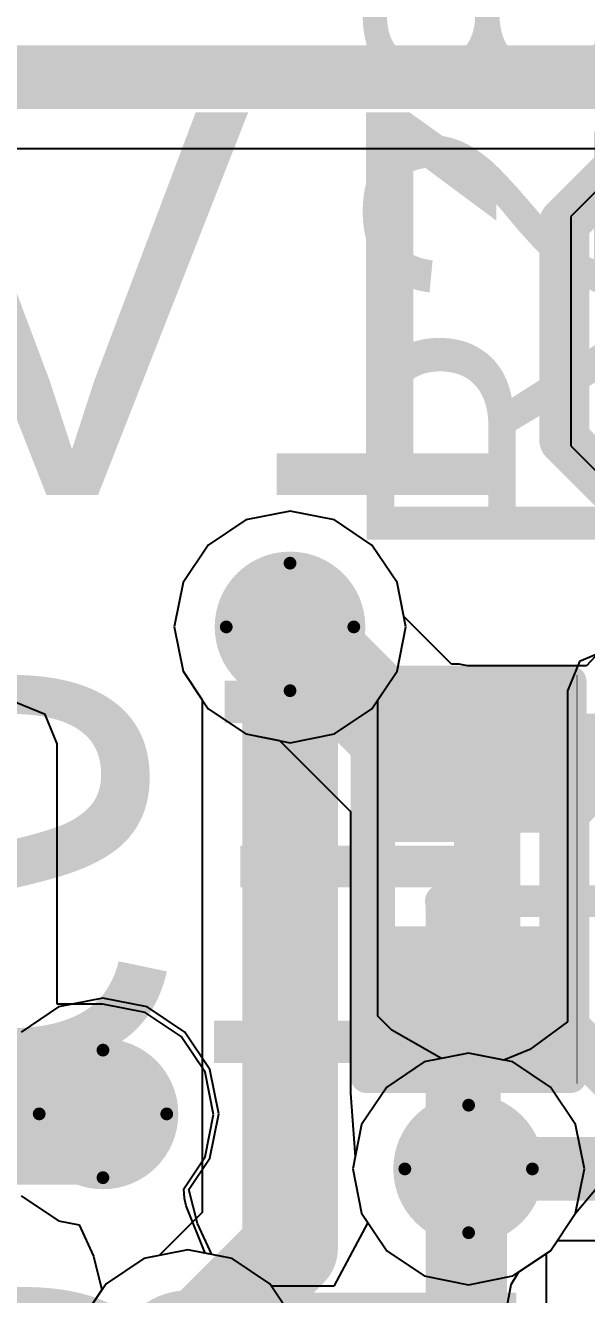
# Model space of a CAD drawing. Header units: millimetres. Extents: x -16 to 330, y -45 to 150.
# Drawn here: x 3.85 to 6.08, y 65.69 to 70.75 of the extents above; entities that cross this region are included whole.
import ezdxf

# ---------------------------------------------------------------- set-up
doc = ezdxf.new("R2010")
doc.units = ezdxf.units.MM
for name, color, linetype in [('BottomLayer', 5, 'Continuous'), ('BottomOverlay', 54, 'Continuous'), ('BottomPaste', 16, 'Continuous'), ('BottomSolder', 6, 'Continuous'), ('DrillDrawing', 1, 'Continuous'), ('Mechanical13', 56, 'Continuous'), ('MidLayer1', 16, 'Continuous'), ('MidLayer2', 76, 'Continuous'), ('TopLayer', 1, 'Continuous'), ('TopOverlay', 2, 'Continuous'), ('TopPaste', 8, 'Continuous'), ('TopSolder', 216, 'Continuous'), ('ViaHoleLayer', 16, 'Continuous')]:
    doc.layers.add(name, color=color, linetype=linetype)
doc.styles.add('Arial', font='arial.ttf', dxfattribs={"height": 0.2})

# ---------------------------------------------------------------- blocks, each defined once
blk = doc.blocks.new('R___0402_83')
at = {"layer": 'TopLayer'}
for points in [[(-0.6985, -0.3175), (-0.6985, 0.3175), (-0.2413, 0.3175), (-0.2413, -0.3175)], [(0.2413, -0.3175), (0.2413, 0.3175), (0.6985, 0.3175), (0.6985, -0.3175)]]:
    blk.add_hatch(color=1, dxfattribs=at).paths.add_polyline_path(points)
at = {"layer": 'TopPaste'}
for points in [[(-0.6985, -0.3175), (-0.6985, 0.3175), (-0.2413, 0.3175), (-0.2413, -0.3175)], [(0.2413, -0.3175), (0.2413, 0.3175), (0.6985, 0.3175), (0.6985, -0.3175)]]:
    blk.add_hatch(color=8, dxfattribs=at).paths.add_polyline_path(points)
at = {"layer": 'TopSolder'}
for points in [[(-0.7535, -0.3725), (-0.7535, 0.3725), (-0.1863, 0.3725), (-0.1863, -0.3725)], [(0.1863, -0.3725), (0.1863, 0.3725), (0.7535, 0.3725), (0.7535, -0.3725)]]:
    blk.add_hatch(color=216, dxfattribs=at).paths.add_polyline_path(points)
at = {"layer": 'TopOverlay'}
for points, const_width in [([(-0.7874, 0.4064), (-0.7874, -0.4064)], 0.127), ([(-0.7874, 0.4064), (0.7874, 0.4064)], 0.127), ([(0.7874, 0.4064), (0.7874, -0.4064)], 0.127), ([(-0.7874, -0.4064), (0.7874, -0.4064)], 0.127), ([(-0.8128, -0.4318), (0.8128, -0.4318)], 0.00323)]:
    blk.add_lwpolyline(points, dxfattribs=dict(at, const_width=const_width))
for points, const_width in [([(-0.8191, 0.4064, 1), (-0.7556, 0.4064, 1)], 0.0635), ([(-0.8191, 0.4064, 1), (-0.7556, 0.4064, 1)], 0.0635), ([(0.7556, 0.4064, 1), (0.8191, 0.4064, 1)], 0.0635), ([(0.7556, 0.4064, 1), (0.8191, 0.4064, 1)], 0.0635), ([(-0.8191, -0.4064, 1), (-0.7556, -0.4064, 1)], 0.0635), ([(-0.8191, -0.4064, 1), (-0.7556, -0.4064, 1)], 0.0635), ([(0.7556, -0.4064, 1), (0.8191, -0.4064, 1)], 0.0635), ([(0.7556, -0.4064, 1), (0.8191, -0.4064, 1)], 0.0635), ([(-0.8136, -0.4318, 1), (-0.812, -0.4318, 1)], 0.00161), ([(0.812, -0.4318, 1), (0.8136, -0.4318, 1)], 0.00161)]:
    blk.add_lwpolyline(points, format="xyb", close=True, dxfattribs=dict(at, const_width=const_width))
blk = doc.blocks.new('T__________B_117')
at = {"layer": 'BottomLayer'}
blk.add_hatch(color=5, dxfattribs=at).paths.add_polyline_path([(0.381, 0.762), (-0.381, 0.762), (-0.762, 0.381), (-0.762, -0.381), (-0.381, -0.762), (0.381, -0.762), (0.762, -0.381), (0.762, 0.381)])
at = {"layer": 'BottomPaste'}
blk.add_hatch(color=16, dxfattribs=at).paths.add_polyline_path([(0.381, 0.762), (-0.381, 0.762), (-0.762, 0.381), (-0.762, -0.381), (-0.381, -0.762), (0.381, -0.762), (0.762, -0.381), (0.762, 0.381)])
at = {"layer": 'BottomSolder'}
blk.add_hatch(color=6, dxfattribs=at).paths.add_polyline_path([(0.381, 0.762), (-0.381, 0.762), (-0.762, 0.381), (-0.762, -0.381), (-0.381, -0.762), (0.381, -0.762), (0.762, -0.381), (0.762, 0.381)])
at = {"layer": 'BottomOverlay', "const_width": 0.2}
for points in [[(-0.4318, 0.9398), (-0.9398, 0.4318)], [(0.4318, 0.9398), (-0.4318, 0.9398)], [(0.4318, 0.9398), (-0.4318, 0.9398)], [(0.9398, 0.4318), (0.4318, 0.9398)], [(-0.9398, 0.4318), (-0.9398, -0.4318)], [(0.9398, 0.4318), (0.9398, -0.4318)], [(-0.4318, -0.9398), (-0.9398, -0.4318)], [(0.9398, -0.4318), (0.4318, -0.9398)], [(0.4318, -0.9398), (-0.4318, -0.9398)], [(0.4318, -0.9398), (-0.4318, -0.9398)]]:
    blk.add_lwpolyline(points, dxfattribs=at)
at = {"layer": 'BottomOverlay', "const_width": 0.1}
for points in [[(-0.4818, 0.9398, 1), (-0.3818, 0.9398, 1)], [(-0.4818, 0.9398, 1), (-0.3818, 0.9398, 1)], [(-0.4818, 0.9398, 1), (-0.3818, 0.9398, 1)], [(0.3818, 0.9398, 1), (0.4818, 0.9398, 1)], [(0.3818, 0.9398, 1), (0.4818, 0.9398, 1)], [(0.3818, 0.9398, 1), (0.4818, 0.9398, 1)], [(-0.9898, 0.4318, 1), (-0.8898, 0.4318, 1)], [(-0.9898, 0.4318, 1), (-0.8898, 0.4318, 1)], [(0.8898, 0.4318, 1), (0.9898, 0.4318, 1)], [(0.8898, 0.4318, 1), (0.9898, 0.4318, 1)], [(-0.9898, -0.4318, 1), (-0.8898, -0.4318, 1)], [(-0.9898, -0.4318, 1), (-0.8898, -0.4318, 1)], [(0.8898, -0.4318, 1), (0.9898, -0.4318, 1)], [(0.8898, -0.4318, 1), (0.9898, -0.4318, 1)], [(-0.4818, -0.9398, 1), (-0.3818, -0.9398, 1)], [(-0.4818, -0.9398, 1), (-0.3818, -0.9398, 1)], [(-0.4818, -0.9398, 1), (-0.3818, -0.9398, 1)], [(0.3818, -0.9398, 1), (0.4818, -0.9398, 1)], [(0.3818, -0.9398, 1), (0.4818, -0.9398, 1)], [(0.3818, -0.9398, 1), (0.4818, -0.9398, 1)]]:
    blk.add_lwpolyline(points, format="xyb", close=True, dxfattribs=at)
blk = doc.blocks.new('T__________B_119')
at = {"layer": 'BottomLayer'}
blk.add_hatch(color=5, dxfattribs=at).paths.add_polyline_path([(0.381, 0.762), (-0.381, 0.762), (-0.762, 0.381), (-0.762, -0.381), (-0.381, -0.762), (0.381, -0.762), (0.762, -0.381), (0.762, 0.381)])
at = {"layer": 'BottomPaste'}
blk.add_hatch(color=16, dxfattribs=at).paths.add_polyline_path([(0.381, 0.762), (-0.381, 0.762), (-0.762, 0.381), (-0.762, -0.381), (-0.381, -0.762), (0.381, -0.762), (0.762, -0.381), (0.762, 0.381)])
at = {"layer": 'BottomSolder'}
blk.add_hatch(color=6, dxfattribs=at).paths.add_polyline_path([(0.381, 0.762), (-0.381, 0.762), (-0.762, 0.381), (-0.762, -0.381), (-0.381, -0.762), (0.381, -0.762), (0.762, -0.381), (0.762, 0.381)])
at = {"layer": 'BottomOverlay', "const_width": 0.2}
for points in [[(-0.4318, 0.9398), (-0.9398, 0.4318)], [(0.4318, 0.9398), (-0.4318, 0.9398)], [(0.4318, 0.9398), (-0.4318, 0.9398)], [(0.9398, 0.4318), (0.4318, 0.9398)], [(-0.9398, 0.4318), (-0.9398, -0.4318)], [(0.9398, 0.4318), (0.9398, -0.4318)], [(-0.4318, -0.9398), (-0.9398, -0.4318)], [(0.9398, -0.4318), (0.4318, -0.9398)], [(0.4318, -0.9398), (-0.4318, -0.9398)], [(0.4318, -0.9398), (-0.4318, -0.9398)]]:
    blk.add_lwpolyline(points, dxfattribs=at)
at = {"layer": 'BottomOverlay', "const_width": 0.1}
for points in [[(-0.4818, 0.9398, 1), (-0.3818, 0.9398, 1)], [(-0.4818, 0.9398, 1), (-0.3818, 0.9398, 1)], [(-0.4818, 0.9398, 1), (-0.3818, 0.9398, 1)], [(0.3818, 0.9398, 1), (0.4818, 0.9398, 1)], [(0.3818, 0.9398, 1), (0.4818, 0.9398, 1)], [(0.3818, 0.9398, 1), (0.4818, 0.9398, 1)], [(-0.9898, 0.4318, 1), (-0.8898, 0.4318, 1)], [(-0.9898, 0.4318, 1), (-0.8898, 0.4318, 1)], [(0.8898, 0.4318, 1), (0.9898, 0.4318, 1)], [(0.8898, 0.4318, 1), (0.9898, 0.4318, 1)], [(-0.9898, -0.4318, 1), (-0.8898, -0.4318, 1)], [(-0.9898, -0.4318, 1), (-0.8898, -0.4318, 1)], [(0.8898, -0.4318, 1), (0.9898, -0.4318, 1)], [(0.8898, -0.4318, 1), (0.9898, -0.4318, 1)], [(-0.4818, -0.9398, 1), (-0.3818, -0.9398, 1)], [(-0.4818, -0.9398, 1), (-0.3818, -0.9398, 1)], [(-0.4818, -0.9398, 1), (-0.3818, -0.9398, 1)], [(0.3818, -0.9398, 1), (0.4818, -0.9398, 1)], [(0.3818, -0.9398, 1), (0.4818, -0.9398, 1)], [(0.3818, -0.9398, 1), (0.4818, -0.9398, 1)]]:
    blk.add_lwpolyline(points, format="xyb", close=True, dxfattribs=at)
blk = doc.blocks.new('T__________B_123')
at = {"layer": 'BottomLayer'}
blk.add_hatch(color=5, dxfattribs=at).paths.add_polyline_path([(0.381, 0.762), (-0.381, 0.762), (-0.762, 0.381), (-0.762, -0.381), (-0.381, -0.762), (0.381, -0.762), (0.762, -0.381), (0.762, 0.381)])
at = {"layer": 'BottomPaste'}
blk.add_hatch(color=16, dxfattribs=at).paths.add_polyline_path([(0.381, 0.762), (-0.381, 0.762), (-0.762, 0.381), (-0.762, -0.381), (-0.381, -0.762), (0.381, -0.762), (0.762, -0.381), (0.762, 0.381)])
at = {"layer": 'BottomSolder'}
blk.add_hatch(color=6, dxfattribs=at).paths.add_polyline_path([(0.381, 0.762), (-0.381, 0.762), (-0.762, 0.381), (-0.762, -0.381), (-0.381, -0.762), (0.381, -0.762), (0.762, -0.381), (0.762, 0.381)])
at = {"layer": 'BottomOverlay', "const_width": 0.2}
for points in [[(-0.4318, 0.9398), (-0.9398, 0.4318)], [(0.4318, 0.9398), (-0.4318, 0.9398)], [(0.4318, 0.9398), (-0.4318, 0.9398)], [(0.9398, 0.4318), (0.4318, 0.9398)], [(-0.9398, 0.4318), (-0.9398, -0.4318)], [(0.9398, 0.4318), (0.9398, -0.4318)], [(-0.4318, -0.9398), (-0.9398, -0.4318)], [(0.9398, -0.4318), (0.4318, -0.9398)], [(0.4318, -0.9398), (-0.4318, -0.9398)], [(0.4318, -0.9398), (-0.4318, -0.9398)]]:
    blk.add_lwpolyline(points, dxfattribs=at)
at = {"layer": 'BottomOverlay', "const_width": 0.1}
for points in [[(-0.4818, 0.9398, 1), (-0.3818, 0.9398, 1)], [(-0.4818, 0.9398, 1), (-0.3818, 0.9398, 1)], [(-0.4818, 0.9398, 1), (-0.3818, 0.9398, 1)], [(0.3818, 0.9398, 1), (0.4818, 0.9398, 1)], [(0.3818, 0.9398, 1), (0.4818, 0.9398, 1)], [(0.3818, 0.9398, 1), (0.4818, 0.9398, 1)], [(-0.9898, 0.4318, 1), (-0.8898, 0.4318, 1)], [(-0.9898, 0.4318, 1), (-0.8898, 0.4318, 1)], [(0.8898, 0.4318, 1), (0.9898, 0.4318, 1)], [(0.8898, 0.4318, 1), (0.9898, 0.4318, 1)], [(-0.9898, -0.4318, 1), (-0.8898, -0.4318, 1)], [(-0.9898, -0.4318, 1), (-0.8898, -0.4318, 1)], [(0.8898, -0.4318, 1), (0.9898, -0.4318, 1)], [(0.8898, -0.4318, 1), (0.9898, -0.4318, 1)], [(-0.4818, -0.9398, 1), (-0.3818, -0.9398, 1)], [(-0.4818, -0.9398, 1), (-0.3818, -0.9398, 1)], [(-0.4818, -0.9398, 1), (-0.3818, -0.9398, 1)], [(0.3818, -0.9398, 1), (0.4818, -0.9398, 1)], [(0.3818, -0.9398, 1), (0.4818, -0.9398, 1)], [(0.3818, -0.9398, 1), (0.4818, -0.9398, 1)]]:
    blk.add_lwpolyline(points, format="xyb", close=True, dxfattribs=at)

msp = doc.modelspace()

# ---------------------------------------------------------------- hatches: boundary and pattern name
at = {"layer": 'BottomLayer'}
h = msp.add_hatch(color=5, dxfattribs=at)
edge = h.paths.add_edge_path()
edge.add_arc((4.9022, 68.3514), 0.3, 0, 360)
h = msp.add_hatch(color=5, dxfattribs=at)
edge = h.paths.add_edge_path()
edge.add_arc((4.1572, 66.4116), 0.3, 0, 360)
h = msp.add_hatch(color=5, dxfattribs=at)
edge = h.paths.add_edge_path()
edge.add_arc((5.6134, 66.1924), 0.3, 0, 360)
h = msp.add_hatch(color=5, dxfattribs=at)
edge = h.paths.add_edge_path()
edge.add_arc((4.4958, 65.4088), 0.3, 0, 360)
at = {"layer": 'BottomSolder'}
h = msp.add_hatch(color=6, dxfattribs=at)
edge = h.paths.add_edge_path()
edge.add_arc((4.9022, 68.3514), 0.15, 0, 360)
h = msp.add_hatch(color=6, dxfattribs=at)
edge = h.paths.add_edge_path()
edge.add_arc((4.1572, 66.4116), 0.15, 0, 360)
h = msp.add_hatch(color=6, dxfattribs=at)
edge = h.paths.add_edge_path()
edge.add_arc((5.6134, 66.1924), 0.15, 0, 360)
at = {"layer": 'MidLayer1'}
h = msp.add_hatch(color=16, dxfattribs=at)
edge = h.paths.add_edge_path()
edge.add_arc((4.9022, 68.3514), 0.3, 0, 360)
h = msp.add_hatch(color=16, dxfattribs=at)
edge = h.paths.add_edge_path()
edge.add_arc((4.1572, 66.4116), 0.3, 0, 360)
h = msp.add_hatch(color=16, dxfattribs=at)
edge = h.paths.add_edge_path()
edge.add_arc((5.6134, 66.1924), 0.3, 0, 360)
h = msp.add_hatch(color=16, dxfattribs=at)
edge = h.paths.add_edge_path()
edge.add_arc((4.4958, 65.4088), 0.3, 0, 360)
at = {"layer": 'MidLayer2'}
h = msp.add_hatch(color=76, dxfattribs=at)
edge = h.paths.add_edge_path()
edge.add_arc((4.9022, 68.3514), 0.3, 0, 360)
h = msp.add_hatch(color=76, dxfattribs=at)
edge = h.paths.add_edge_path()
edge.add_arc((4.1572, 66.4116), 0.3, 0, 360)
h = msp.add_hatch(color=76, dxfattribs=at)
edge = h.paths.add_edge_path()
edge.add_arc((5.6134, 66.1924), 0.3, 0, 360)
h = msp.add_hatch(color=76, dxfattribs=at)
edge = h.paths.add_edge_path()
edge.add_arc((4.4958, 65.4088), 0.3, 0, 360)
at = {"layer": 'TopLayer'}
h = msp.add_hatch(color=1, dxfattribs=at)
edge = h.paths.add_edge_path()
edge.add_arc((4.9022, 68.3514), 0.3, 0, 360)
h = msp.add_hatch(color=1, dxfattribs=at)
edge = h.paths.add_edge_path()
edge.add_arc((4.1572, 66.4116), 0.3, 0, 360)
h = msp.add_hatch(color=1, dxfattribs=at)
edge = h.paths.add_edge_path()
edge.add_arc((5.6134, 66.1924), 0.3, 0, 360)
h = msp.add_hatch(color=1, dxfattribs=at)
edge = h.paths.add_edge_path()
edge.add_arc((4.4958, 65.4088), 0.3, 0, 360)
at = {"layer": 'TopSolder'}
h = msp.add_hatch(color=216, dxfattribs=at)
edge = h.paths.add_edge_path()
edge.add_arc((4.9022, 68.3514), 0.15, 0, 360)
h = msp.add_hatch(color=216, dxfattribs=at)
edge = h.paths.add_edge_path()
edge.add_arc((4.1572, 66.4116), 0.15, 0, 360)
h = msp.add_hatch(color=216, dxfattribs=at)
edge = h.paths.add_edge_path()
edge.add_arc((5.6134, 66.1924), 0.15, 0, 360)
at = {"layer": 'ViaHoleLayer'}
h = msp.add_hatch(color=16, dxfattribs=at)
edge = h.paths.add_edge_path()
edge.add_arc((4.9022, 68.3514), 0.15, 0, 360)
h = msp.add_hatch(color=16, dxfattribs=at)
edge = h.paths.add_edge_path()
edge.add_arc((4.1572, 66.4116), 0.15, 0, 360)
h = msp.add_hatch(color=16, dxfattribs=at)
edge = h.paths.add_edge_path()
edge.add_arc((5.6134, 66.1924), 0.15, 0, 360)

# ---------------------------------------------------------------- linework, layer by layer
at = {"layer": 'BottomLayer'}
for p, q in [((6.477, 70.444), (6.0198, 69.9868)), ((6.0198, 69.9868), (6.0198, 69.0724)), ((6.0198, 69.0724), (6.477, 68.6152)), ((4.9022, 68.8127), (4.7257, 68.7776)), ((5.0787, 68.7776), (4.9022, 68.8127)), ((4.7257, 68.7776), (4.576, 68.6776)), ((5.2283, 68.6776), (5.0787, 68.7776)), ((4.576, 68.6776), (4.476, 68.5279)), ((5.3283, 68.5279), (5.2283, 68.6776)), ((4.476, 68.5279), (4.4409, 68.3514)), ((5.3634, 68.3514), (5.3283, 68.5279)), ((4.4409, 68.3514), (4.476, 68.1749)), ((5.3283, 68.1749), (5.3634, 68.3514)), ((6.1722, 68.2624), (6.0555, 68.2141)), ((6.0555, 68.2141), (6.0072, 68.0974)), ((4.476, 68.1749), (4.5526, 68.0604)), ((5.2518, 68.0604), (5.3283, 68.1749)), ((4.5526, 68.0604), (4.5526, 66.0193)), ((5.2518, 66.8004), (5.2518, 68.0604)), ((6.0072, 68.0974), (6.0072, 66.7788)), ((5.3082, 66.745), (5.2518, 66.8004)), ((5.5058, 66.6323), (5.3082, 66.745)), ((6.0072, 66.7788), (5.8567, 66.6678)), ((5.6134, 66.6537), (5.5058, 66.6323)), ((5.7532, 66.6259), (5.6134, 66.6537)), ((5.8567, 66.6678), (5.7532, 66.6259)), ((6.0395, 66.0159), (6.1921, 66.1986)), ((4.5526, 66.0193), (4.3804, 65.8471)), ((5.9395, 65.8662), (6.0395, 66.0159)), ((4.3193, 65.835), (4.1696, 65.735)), ((4.3804, 65.8471), (4.3193, 65.835)), ((5.9242, 65.856), (5.9395, 65.8662)), ((5.9242, 65.4807), (5.9242, 65.856)), ((4.1696, 65.735), (4.0696, 65.5853))]:
    msp.add_line(p, q, dxfattribs=at)
for points, const_width in [([(4.9022, 65.8745), (4.9022, 68.3514)], 0.381), ([(5.6134, 60.0456), (5.6134, 66.1924)], 0.3048), ([(4.4958, 65.4681), (4.9022, 65.8745)], 0.381)]:
    msp.add_lwpolyline(points, dxfattribs=dict(at, const_width=const_width))
for points, const_width in [([(4.8069, 68.3514, 1), (4.9974, 68.3514, 1)], 0.1905), ([(5.5372, 66.1924, 1), (5.6896, 66.1924, 1)], 0.1524), ([(4.8069, 65.8745, 1), (4.9974, 65.8745, 1)], 0.1905), ([(4.8069, 65.8745, 1), (4.9974, 65.8745, 1)], 0.1905)]:
    msp.add_lwpolyline(points, format="xyb", close=True, dxfattribs=dict(at, const_width=const_width))
at = {"layer": 'DrillDrawing', "const_width": 0.0508}
for points in [[(4.6482, 68.3514), (4.9022, 68.6054)], [(4.9022, 68.6054), (5.1562, 68.3514)], [(4.6482, 68.3514), (4.9022, 68.0974)], [(4.9022, 68.0974), (5.1562, 68.3514)], [(3.9032, 66.4116), (4.1572, 66.6656)], [(4.1572, 66.6656), (4.4112, 66.4116)], [(3.9032, 66.4116), (4.1572, 66.1576)], [(4.1572, 66.1576), (4.4112, 66.4116)], [(5.3594, 66.1924), (5.6134, 66.4464)], [(5.6134, 66.4464), (5.8674, 66.1924)], [(5.3594, 66.1924), (5.6134, 65.9384)], [(5.6134, 65.9384), (5.8674, 66.1924)]]:
    msp.add_lwpolyline(points, dxfattribs=at)
at = {"layer": 'DrillDrawing', "const_width": 0.0254}
for points in [[(4.8895, 68.6054, 1), (4.9149, 68.6054, 1)], [(4.8895, 68.6054, 1), (4.9149, 68.6054, 1)], [(4.6355, 68.3514, 1), (4.6609, 68.3514, 1)], [(4.6355, 68.3514, 1), (4.6609, 68.3514, 1)], [(5.1435, 68.3514, 1), (5.1689, 68.3514, 1)], [(5.1435, 68.3514, 1), (5.1689, 68.3514, 1)], [(4.8895, 68.0974, 1), (4.9149, 68.0974, 1)], [(4.8895, 68.0974, 1), (4.9149, 68.0974, 1)], [(4.1445, 66.6656, 1), (4.1699, 66.6656, 1)], [(4.1445, 66.6656, 1), (4.1699, 66.6656, 1)], [(3.8905, 66.4116, 1), (3.9159, 66.4116, 1)], [(3.8905, 66.4116, 1), (3.9159, 66.4116, 1)], [(4.3985, 66.4116, 1), (4.4239, 66.4116, 1)], [(4.3985, 66.4116, 1), (4.4239, 66.4116, 1)], [(5.6007, 66.4464, 1), (5.6261, 66.4464, 1)], [(5.6007, 66.4464, 1), (5.6261, 66.4464, 1)], [(4.1445, 66.1576, 1), (4.1699, 66.1576, 1)], [(4.1445, 66.1576, 1), (4.1699, 66.1576, 1)], [(5.3467, 66.1924, 1), (5.3721, 66.1924, 1)], [(5.3467, 66.1924, 1), (5.3721, 66.1924, 1)], [(5.8547, 66.1924, 1), (5.8801, 66.1924, 1)], [(5.8547, 66.1924, 1), (5.8801, 66.1924, 1)], [(5.6007, 65.9384, 1), (5.6261, 65.9384, 1)], [(5.6007, 65.9384, 1), (5.6261, 65.9384, 1)]]:
    msp.add_lwpolyline(points, format="xyb", close=True, dxfattribs=at)
at = {"layer": 'Mechanical13', "const_width": 0.127}
for points in [[(5.2562, 67.7588), (5.7562, 67.7588)], [(5.2562, 67.7238), (5.2562, 67.7588)], [(5.7562, 67.7238), (5.7562, 67.7588)], [(5.2562, 67.7238), (5.7562, 67.7238)], [(5.2562, 67.5938), (5.2562, 67.7238)], [(5.7562, 67.5938), (5.7562, 67.7238)], [(5.2562, 67.5938), (5.7562, 67.5938)], [(5.2562, 67.5588), (5.2562, 67.5938)], [(5.7562, 67.5588), (5.7562, 67.5938)], [(5.2562, 67.5588), (5.7562, 67.5588)], [(5.2562, 66.9588), (5.2562, 67.5588)], [(5.7562, 66.9588), (5.7562, 67.5588)], [(5.5062, 63.2864), (5.5062, 67.2588)], [(5.5062, 63.2864), (5.5062, 67.2588)], [(5.5062, 67.2588), (13.451, 67.2588)], [(5.5062, 67.2588), (13.451, 67.2588)], [(5.2562, 66.9588), (5.7562, 66.9588)], [(5.2562, 66.9238), (5.2562, 66.9588)], [(5.7562, 66.9238), (5.7562, 66.9588)], [(5.2562, 66.9238), (5.7562, 66.9238)], [(5.2562, 66.7938), (5.2562, 66.9238)], [(5.7562, 66.7938), (5.7562, 66.9238)], [(5.2562, 66.7938), (5.7562, 66.7938)], [(5.2562, 66.7588), (5.2562, 66.7938)], [(5.7562, 66.7588), (5.7562, 66.7938)], [(5.2562, 66.7588), (5.7562, 66.7588)]]:
    msp.add_lwpolyline(points, dxfattribs=at)
at = {"layer": 'Mechanical13'}
for points, const_width in [([(5.2245, 67.7588, 1), (5.288, 67.7588, 1)], 0.0635), ([(5.2245, 67.7588, 1), (5.288, 67.7588, 1)], 0.0635), ([(5.7245, 67.7588, 1), (5.788, 67.7588, 1)], 0.0635), ([(5.7245, 67.7588, 1), (5.788, 67.7588, 1)], 0.0635), ([(5.2245, 67.7238, 1), (5.288, 67.7238, 1)], 0.0635), ([(5.2245, 67.7238, 1), (5.288, 67.7238, 1)], 0.0635), ([(5.2245, 67.7238, 1), (5.288, 67.7238, 1)], 0.0635), ([(5.7245, 67.7238, 1), (5.788, 67.7238, 1)], 0.0635), ([(5.7245, 67.7238, 1), (5.788, 67.7238, 1)], 0.0635), ([(5.7245, 67.7238, 1), (5.788, 67.7238, 1)], 0.0635), ([(5.2245, 67.5938, 1), (5.288, 67.5938, 1)], 0.0635), ([(5.2245, 67.5938, 1), (5.288, 67.5938, 1)], 0.0635), ([(5.2245, 67.5938, 1), (5.288, 67.5938, 1)], 0.0635), ([(5.7245, 67.5938, 1), (5.788, 67.5938, 1)], 0.0635), ([(5.7245, 67.5938, 1), (5.788, 67.5938, 1)], 0.0635), ([(5.7245, 67.5938, 1), (5.788, 67.5938, 1)], 0.0635), ([(5.2245, 67.5588, 1), (5.288, 67.5588, 1)], 0.0635), ([(5.2245, 67.5588, 1), (5.288, 67.5588, 1)], 0.0635), ([(5.2245, 67.5588, 1), (5.288, 67.5588, 1)], 0.0635), ([(5.7245, 67.5588, 1), (5.788, 67.5588, 1)], 0.0635), ([(5.7245, 67.5588, 1), (5.788, 67.5588, 1)], 0.0635), ([(5.7245, 67.5588, 1), (5.788, 67.5588, 1)], 0.0635), ([(5.5094, 67.2588, 1), (5.5031, 67.2588, 1)], 0.127), ([(5.5094, 67.2588, 1), (5.5031, 67.2588, 1)], 0.127), ([(5.4713, 67.2588, 1), (5.5348, 67.2588, 1)], 0.0635), ([(5.4713, 67.2588, 1), (5.5348, 67.2588, 1)], 0.0635), ([(5.4745, 67.2588, 1), (5.538, 67.2588, 1)], 0.0635), ([(5.4745, 67.2588, 1), (5.538, 67.2588, 1)], 0.0635), ([(5.4745, 67.2588, 1), (5.538, 67.2588, 1)], 0.0635), ([(5.4745, 67.2588, 1), (5.538, 67.2588, 1)], 0.0635), ([(5.4777, 67.2588, 1), (5.5412, 67.2588, 1)], 0.0635), ([(5.4777, 67.2588, 1), (5.5412, 67.2588, 1)], 0.0635), ([(5.2245, 66.9588, 1), (5.288, 66.9588, 1)], 0.0635), ([(5.2245, 66.9588, 1), (5.288, 66.9588, 1)], 0.0635), ([(5.2245, 66.9588, 1), (5.288, 66.9588, 1)], 0.0635), ([(5.7245, 66.9588, 1), (5.788, 66.9588, 1)], 0.0635), ([(5.7245, 66.9588, 1), (5.788, 66.9588, 1)], 0.0635), ([(5.7245, 66.9588, 1), (5.788, 66.9588, 1)], 0.0635), ([(5.2245, 66.9238, 1), (5.288, 66.9238, 1)], 0.0635), ([(5.2245, 66.9238, 1), (5.288, 66.9238, 1)], 0.0635), ([(5.2245, 66.9238, 1), (5.288, 66.9238, 1)], 0.0635), ([(5.7245, 66.9238, 1), (5.788, 66.9238, 1)], 0.0635), ([(5.7245, 66.9238, 1), (5.788, 66.9238, 1)], 0.0635), ([(5.7245, 66.9238, 1), (5.788, 66.9238, 1)], 0.0635), ([(5.2245, 66.7938, 1), (5.288, 66.7938, 1)], 0.0635), ([(5.2245, 66.7938, 1), (5.288, 66.7938, 1)], 0.0635), ([(5.2245, 66.7938, 1), (5.288, 66.7938, 1)], 0.0635), ([(5.7245, 66.7938, 1), (5.788, 66.7938, 1)], 0.0635), ([(5.7245, 66.7938, 1), (5.788, 66.7938, 1)], 0.0635), ([(5.7245, 66.7938, 1), (5.788, 66.7938, 1)], 0.0635), ([(5.2245, 66.7588, 1), (5.288, 66.7588, 1)], 0.0635), ([(5.2245, 66.7588, 1), (5.288, 66.7588, 1)], 0.0635), ([(5.7245, 66.7588, 1), (5.788, 66.7588, 1)], 0.0635), ([(5.7245, 66.7588, 1), (5.788, 66.7588, 1)], 0.0635)]:
    msp.add_lwpolyline(points, format="xyb", close=True, dxfattribs=dict(at, const_width=const_width))
at = {"layer": 'MidLayer1'}
for p, q in [((4.9022, 68.8127), (4.7257, 68.7776)), ((5.0787, 68.7776), (4.9022, 68.8127)), ((4.7257, 68.7776), (4.576, 68.6776)), ((5.2283, 68.6776), (5.0787, 68.7776)), ((4.576, 68.6776), (4.476, 68.5279)), ((5.3283, 68.5279), (5.2283, 68.6776)), ((4.476, 68.5279), (4.4409, 68.3514)), ((5.3634, 68.3514), (5.3283, 68.5279)), ((4.4409, 68.3514), (4.476, 68.1749)), ((5.3283, 68.1749), (5.3634, 68.3514)), ((4.476, 68.1749), (4.576, 68.0252)), ((5.2283, 68.0252), (5.3283, 68.1749)), ((4.576, 68.0252), (4.7257, 67.9253)), ((5.0787, 67.9253), (5.2283, 68.0252)), ((4.7257, 67.9253), (4.9022, 67.8901)), ((4.9022, 67.8901), (5.0787, 67.9253)), ((3.9807, 66.8378), (3.831, 66.7378)), ((4.1572, 66.8729), (3.9807, 66.8378)), ((4.3337, 66.8378), (4.1572, 66.8729)), ((4.4833, 66.7378), (4.3337, 66.8378)), ((4.5833, 66.5881), (4.4833, 66.7378)), ((5.6134, 66.6537), (5.4369, 66.6186)), ((5.7899, 66.6186), (5.6134, 66.6537)), ((4.6184, 66.4116), (4.5833, 66.5881)), ((5.4369, 66.6186), (5.2872, 66.5186)), ((5.9395, 66.5186), (5.7899, 66.6186)), ((5.2872, 66.5186), (5.1872, 66.3689)), ((6.0395, 66.3689), (5.9395, 66.5186)), ((4.5833, 66.2351), (4.6184, 66.4116)), ((5.1872, 66.3689), (5.1521, 66.1924)), ((6.0746, 66.1924), (6.0395, 66.3689)), ((4.4998, 66.1101), (4.5833, 66.2351)), ((5.1521, 66.1924), (5.1872, 66.0159)), ((6.0395, 66.0159), (6.0746, 66.1924)), ((3.831, 66.0855), (3.9807, 65.9855)), ((4.5336, 65.9752), (4.4998, 66.1101)), ((3.9807, 65.9855), (4.0629, 65.9691)), ((5.1872, 66.0159), (5.2872, 65.8662)), ((5.9395, 65.8662), (6.0395, 66.0159)), ((4.0629, 65.9691), (4.1193, 65.8452)), ((4.5901, 65.8513), (4.5336, 65.9752)), ((4.1193, 65.8452), (4.1531, 65.7103)), ((4.6723, 65.835), (4.5901, 65.8513)), ((4.8219, 65.735), (4.6723, 65.835)), ((5.2872, 65.8662), (5.4369, 65.7663)), ((5.7899, 65.7663), (5.9395, 65.8662)), ((4.9219, 65.5853), (4.8219, 65.735)), ((5.4369, 65.7663), (5.6134, 65.7311)), ((5.6134, 65.7311), (5.7899, 65.7663)), ((4.1531, 65.7103), (4.0696, 65.5853))]:
    msp.add_line(p, q, dxfattribs=at)
at = {"layer": 'MidLayer2'}
for p, q in [((4.9022, 68.8127), (4.7257, 68.7776)), ((5.0787, 68.7776), (4.9022, 68.8127)), ((4.7257, 68.7776), (4.576, 68.6776)), ((5.2283, 68.6776), (5.0787, 68.7776)), ((4.576, 68.6776), (4.476, 68.5279)), ((5.3283, 68.5279), (5.2283, 68.6776)), ((4.476, 68.5279), (4.4409, 68.3514)), ((5.3634, 68.3514), (5.3283, 68.5279)), ((4.4409, 68.3514), (4.476, 68.1749)), ((5.3283, 68.1749), (5.3634, 68.3514)), ((4.476, 68.1749), (4.576, 68.0252)), ((5.2283, 68.0252), (5.3283, 68.1749)), ((4.576, 68.0252), (4.7257, 67.9253)), ((5.0787, 67.9253), (5.2283, 68.0252)), ((4.7257, 67.9253), (4.9022, 67.8901)), ((4.9022, 67.8901), (5.0787, 67.9253)), ((5.6134, 66.6537), (5.4369, 66.6186)), ((5.7899, 66.6186), (5.6134, 66.6537)), ((5.4369, 66.6186), (5.2872, 66.5186)), ((5.9395, 66.5186), (5.7899, 66.6186)), ((5.2872, 66.5186), (5.1872, 66.3689)), ((6.0395, 66.3689), (5.9395, 66.5186)), ((5.1872, 66.3689), (5.1521, 66.1924)), ((6.0746, 66.1924), (6.0395, 66.3689)), ((5.1521, 66.1924), (5.1872, 66.0159)), ((6.0395, 66.0159), (6.0746, 66.1924)), ((5.1872, 66.0159), (5.2872, 65.8662)), ((5.9395, 65.8662), (6.0395, 66.0159)), ((4.3193, 65.835), (4.1696, 65.735)), ((4.4958, 65.8701), (4.3193, 65.835)), ((4.6723, 65.835), (4.4958, 65.8701)), ((4.8219, 65.735), (4.6723, 65.835)), ((5.2872, 65.8662), (5.4369, 65.7663)), ((5.7899, 65.7663), (5.9395, 65.8662)), ((4.1696, 65.735), (4.0696, 65.5853)), ((4.9219, 65.5853), (4.8219, 65.735)), ((5.4369, 65.7663), (5.6134, 65.7311)), ((5.6134, 65.7311), (5.7899, 65.7663))]:
    msp.add_line(p, q, dxfattribs=at)
at = {"layer": 'TopLayer'}
for p, q in [((-1.8799, 70.2567), (13.3396, 70.2567)), ((4.9022, 68.8127), (4.7257, 68.7776)), ((5.0787, 68.7776), (4.9022, 68.8127)), ((4.7257, 68.7776), (4.576, 68.6776)), ((5.2283, 68.6776), (5.0787, 68.7776)), ((4.576, 68.6776), (4.476, 68.5279)), ((5.3283, 68.5279), (5.2283, 68.6776)), ((4.476, 68.5279), (4.4409, 68.3514)), ((5.3552, 68.3928), (5.3283, 68.5279)), ((5.5448, 68.2032), (5.3552, 68.3928)), ((6.2522, 68.3805), (6.0833, 68.1965)), ((4.4409, 68.3514), (4.476, 68.1749)), ((5.5753, 68.2032), (5.5448, 68.2032)), ((5.6091, 68.1965), (5.5753, 68.2032)), ((4.476, 68.1749), (4.576, 68.0252)), ((6.0833, 68.1965), (5.6091, 68.1965)), ((3.9266, 68.0022), (3.81, 68.0506)), ((3.9749, 67.8856), (3.9266, 68.0022)), ((4.576, 68.0252), (4.7257, 67.9253)), ((4.7257, 67.9253), (4.8608, 67.8984)), ((3.9749, 66.8491), (3.9749, 67.8856)), ((4.8608, 67.8984), (5.1435, 67.6157)), ((5.1435, 67.6157), (5.1435, 67.2567)), ((5.1435, 67.2567), (5.1435, 67.1805)), ((5.1435, 67.1805), (5.1435, 66.4947)), ((4.1572, 66.8491), (3.9749, 66.8491)), ((4.3257, 66.8156), (4.1572, 66.8491)), ((4.4685, 66.7201), (4.3257, 66.8156)), ((4.5639, 66.5773), (4.4685, 66.7201)), ((4.5974, 66.4088), (4.5639, 66.5773)), ((5.1435, 66.4947), (5.1435, 66.4947)), ((5.1435, 66.4947), (5.1617, 66.2407)), ((4.5639, 66.2403), (4.5974, 66.4088)), ((4.4787, 66.1127), (4.5639, 66.2403)), ((5.1617, 66.2407), (5.1521, 66.1924)), ((5.1521, 66.1924), (5.1872, 66.0159)), ((4.4813, 66.0751), (4.4787, 66.1127)), ((4.4891, 66.046), (4.4813, 66.0751)), ((4.5648, 65.8564), (4.4891, 66.046)), ((5.2119, 65.979), (5.0762, 65.725)), ((5.1872, 66.0159), (5.2119, 65.979)), ((5.9395, 65.8662), (5.9671, 65.9075)), ((5.9671, 65.9075), (6.2522, 65.9075)), ((4.6723, 65.835), (4.5648, 65.8564)), ((4.8219, 65.735), (4.6723, 65.835)), ((5.814, 65.7823), (5.9395, 65.8662)), ((5.7835, 65.7317), (5.814, 65.7823)), ((4.8286, 65.725), (4.8219, 65.735)), ((5.0762, 65.725), (4.8286, 65.725)), ((5.7398, 65.4973), (5.7835, 65.7317))]:
    msp.add_line(p, q, dxfattribs=at)
for points, const_width in [([(-1.8799, 70.5416), (13.4576, 70.5416)], 0.254), ([(4.9022, 68.3514), (5.4, 67.8536)], 0.381), ([(5.4, 67.8536), (5.5753, 67.8536)], 0.381), ([(5.5753, 67.8536), (5.6134, 67.8155)], 0.381), ([(5.6134, 67.8155), (6.3345, 67.8155)], 0.381), ([(5.6134, 66.1924), (5.6134, 66.8757)], 0.254), ([(2.9612, 66.4088), (4.1572, 66.4088)], 0.5588), ([(5.6134, 66.1924), (6.6614, 66.1924)], 0.254)]:
    msp.add_lwpolyline(points, dxfattribs=dict(at, const_width=const_width))
for points, const_width in [([(4.8069, 68.3514, 1), (4.9974, 68.3514, 1)], 0.1905), ([(5.3047, 67.8536, 1), (5.4952, 67.8536, 1)], 0.1905), ([(5.3047, 67.8536, 1), (5.4952, 67.8536, 1)], 0.1905), ([(5.48, 67.8536, 1), (5.6705, 67.8536, 1)], 0.1905), ([(5.48, 67.8536, 1), (5.6705, 67.8536, 1)], 0.1905), ([(5.5181, 67.8155, 1), (5.7086, 67.8155, 1)], 0.1905), ([(5.5181, 67.8155, 1), (5.7086, 67.8155, 1)], 0.1905), ([(5.5499, 66.8757, 1), (5.6769, 66.8757, 1)], 0.127), ([(4.0175, 66.4088, 1), (4.2969, 66.4088, 1)], 0.2794), ([(5.5499, 66.1924, 1), (5.6769, 66.1924, 1)], 0.127), ([(5.5499, 66.1924, 1), (5.6769, 66.1924, 1)], 0.127)]:
    msp.add_lwpolyline(points, format="xyb", close=True, dxfattribs=dict(at, const_width=const_width))

# ---------------------------------------------------------------- block references
for name, p, rotation in [('T__________B_123', (6.9342, 69.5296), 180), ('T__________B_119', (6.9342, 67.183), 180), ('R___0402_83', (5.6134, 67.3456), 90), ('T__________B_117', (6.9342, 64.7599), 180)]:
    msp.add_blockref(name, p, dxfattribs=dict(rotation=rotation))

# ---------------------------------------------------------------- texts
at = {"layer": 'BottomOverlay', "style": 'Arial', "text_generation_flag": 2}
for s, p in [('1V8', (5.9288, 68.8772)), ('ESP_TXD', (5.9283, 66.6138)), ('ESP_RXD', (5.9787, 64.1754))]:
    msp.add_text(s, height=1.524, rotation=360, dxfattribs=at).set_placement(p)
at = {"layer": 'TopOverlay', "style": 'Arial'}
msp.add_text('R28', height=1.016, rotation=90, dxfattribs=at).set_placement((6.2228, 68.5822))

doc.saveas('drawing.dxf')
